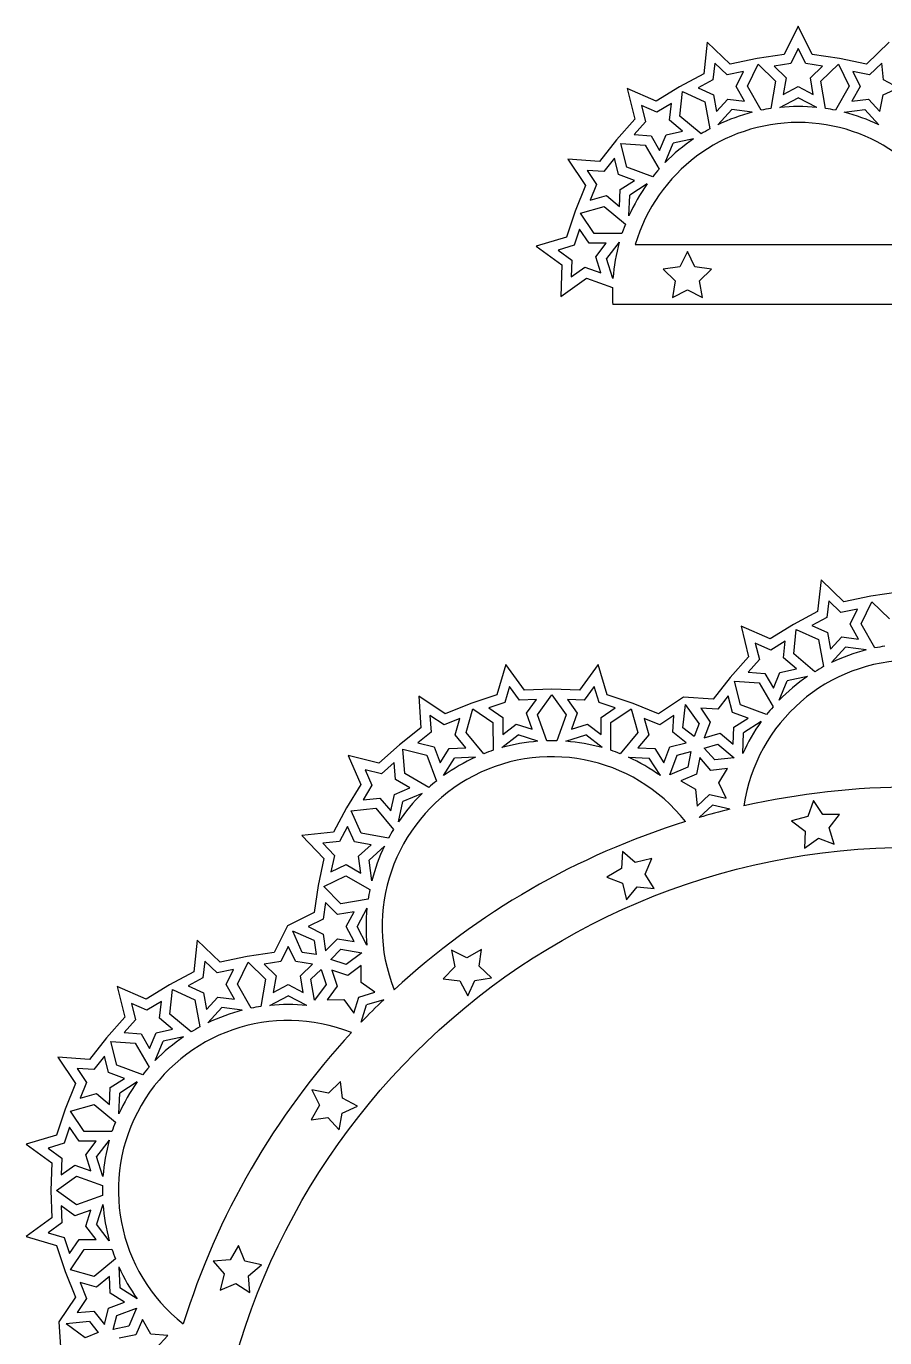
# Model space of a CAD drawing. Extents: x 129 to 581, y 103 to 417.
# Drawn here: x 142.1 to 249.6, y 252.9 to 417.1 of the extents above; entities that cross this region are included whole.
import ezdxf

# ---------------------------------------------------------------- set-up
doc = ezdxf.new("R2010")
doc.units = 0
doc.layers.get('0').update_dxf_attribs({"linetype": 'CONTINUOUS'})

msp = doc.modelspace()

# ---------------------------------------------------------------- linework, layer by layer
for p, q in [((238.725355, 417.074824), (236.972481, 413.523112)), ((240.47823, 413.523112), (238.725355, 417.074824)), ((227.332795, 415.066008), (226.900389, 411.128973)), ((230.194715, 412.328009), (227.332795, 415.066008)), ((238.725355, 414.298223), (237.788504, 412.399954)), ((239.662207, 412.399954), (238.725355, 414.298223)), ((250.117916, 415.066008), (247.255996, 412.328009)), ((228.282448, 412.456857), (228.051342, 410.352645)), ((229.812048, 410.99349), (228.282448, 412.456857)), ((233.565526, 413.028053), (230.194715, 412.328009)), ((232.353069, 409.565442), (233.687773, 412.334755)), ((236.972481, 413.523112), (233.565526, 413.028053)), ((233.687773, 412.334755), (235.889145, 410.188947)), ((237.788504, 412.399954), (235.693639, 412.095552)), ((235.693639, 412.095552), (237.209497, 410.617956)), ((241.757072, 412.095552), (239.662207, 412.399954)), ((240.241214, 410.617956), (241.757072, 412.095552)), ((243.885185, 413.028053), (240.47823, 413.523112)), ((241.561566, 410.188947), (243.762938, 412.334755)), ((243.762938, 412.334755), (245.097642, 409.565442)), ((247.255996, 412.328009), (243.885185, 413.028053)), ((249.168263, 412.456857), (247.638663, 410.99349)), ((249.399369, 410.352645), (249.168263, 412.456857)), ((226.900389, 411.128973), (223.868219, 409.498522)), ((228.051342, 410.352645), (226.186925, 409.350115)), ((231.884688, 411.423932), (229.812048, 410.99349)), ((230.965615, 409.516991), (231.884688, 411.423932)), ((237.209497, 410.617956), (236.851652, 408.531556)), ((240.599059, 408.531556), (240.241214, 410.617956)), ((247.638663, 410.99349), (245.566023, 411.423932)), ((245.566023, 411.423932), (246.485096, 409.516991)), ((251.263786, 409.350115), (249.399369, 410.352645)), ((217.314346, 409.281853), (218.254562, 405.434359)), ((220.940121, 407.687811), (217.314346, 409.281853)), ((223.868219, 409.498522), (220.940121, 407.687811)), ((223.913165, 405.830047), (224.220215, 408.888846)), ((224.220215, 408.888846), (227.022738, 407.62536)), ((226.186925, 409.350115), (228.116733, 408.480083)), ((232.01547, 407.678807), (230.965615, 409.516991)), ((234.069333, 406.560449), (232.353069, 409.565442)), ((235.889145, 410.188947), (235.304153, 406.778181)), ((236.851652, 408.531556), (238.725355, 409.51662)), ((238.725355, 409.51662), (240.599059, 408.531556)), ((242.146558, 406.778181), (241.561566, 410.188947)), ((245.097642, 409.565442), (243.381378, 406.560449)), ((246.485096, 409.516991), (245.43524, 407.678807)), ((249.333978, 408.480083), (251.263786, 409.350115)), ((219.09911, 407.154854), (219.601624, 405.098499)), ((221.036964, 406.302892), (219.09911, 407.154854)), ((222.837389, 407.41626), (221.036964, 406.302892)), ((222.625955, 405.309981), (222.837389, 407.41626)), ((227.022738, 407.62536), (227.639576, 404.220208)), ((228.116733, 408.480083), (228.494059, 406.397118)), ((228.494059, 406.397118), (229.917853, 407.96362)), ((229.917853, 407.96362), (232.01547, 407.678807)), ((236.420645, 406.916662), (238.725355, 408.12832)), ((241.030065, 406.916662), (238.725355, 408.12832)), ((245.43524, 407.678807), (247.532858, 407.96362)), ((247.532858, 407.96362), (248.956652, 406.397118)), ((248.956652, 406.397118), (249.333978, 408.480083)), ((218.254562, 405.434359), (215.962901, 402.865173)), ((226.553693, 403.593274), (223.913165, 405.830047)), ((228.641372, 404.732202), (230.39268, 406.659045)), ((232.97281, 406.308716), (230.39268, 406.659045)), ((244.477901, 406.308716), (247.058031, 406.659045)), ((248.809339, 404.732202), (247.058031, 406.659045)), ((219.601624, 405.098499), (218.19253, 403.518761)), ((222.172665, 403.491934), (224.241193, 403.941724)), ((224.241193, 403.941724), (222.625955, 405.309981)), ((215.962901, 402.865173), (213.830689, 400.162193)), ((216.502191, 402.412655), (219.567839, 402.183886)), ((217.259829, 399.433307), (216.502191, 402.412655)), ((218.19253, 403.518761), (220.303526, 403.361231)), ((219.567839, 402.183886), (221.312107, 399.195061)), ((220.303526, 403.361231), (221.370512, 401.532937)), ((221.370512, 401.532937), (222.172665, 403.491934)), ((222.078376, 400.018811), (223.065047, 402.428434)), ((225.609396, 402.98169), (223.065047, 402.428434)), ((215.706414, 400.555923), (214.395362, 398.893917)), ((216.228121, 398.504352), (215.706414, 400.555923)), ((213.830689, 400.162193), (209.87838, 400.420015)), ((209.87838, 400.420015), (212.077815, 397.126125)), ((214.395362, 398.893917), (212.282986, 399.031715)), ((212.282986, 399.031715), (213.45851, 397.271242)), ((220.506136, 398.234541), (217.259829, 399.433307)), ((213.45851, 397.271242), (212.674697, 395.304836)), ((218.213919, 397.771056), (216.228121, 398.504352)), ((216.423976, 396.640913), (218.213919, 397.771056)), ((219.827961, 397.336871), (217.626279, 395.946763)), ((212.077815, 397.126125), (210.803072, 393.928086)), ((212.674697, 395.304836), (214.712263, 395.878809)), ((214.712263, 395.878809), (216.340215, 394.525706)), ((216.340215, 394.525706), (216.423976, 396.640913)), ((217.523251, 393.344997), (217.626279, 395.946763)), ((210.803072, 393.928086), (209.723922, 390.658856)), ((211.464609, 393.687306), (214.423619, 394.520847)), ((214.423619, 394.520847), (217.084933, 392.308845)), ((213.195552, 391.146762), (211.464609, 393.687306)), ((217.084933, 392.308845), (216.656085, 391.130593)), ((209.723922, 390.658856), (205.921785, 389.54936)), ((211.351862, 391.670377), (210.688316, 389.660197)), ((212.543785, 389.920966), (211.351862, 391.670377)), ((216.656085, 391.130593), (213.195552, 391.146762)), ((205.921785, 389.54936), (209.115155, 387.206368)), ((210.688316, 389.660197), (208.656203, 389.067209)), ((208.656203, 389.067209), (210.362951, 387.814959)), ((214.660627, 389.911075), (212.543785, 389.920966)), ((213.365163, 388.236892), (214.660627, 389.911075)), ((216.32583, 390.05511), (214.732371, 387.995816)), ((218.325084, 389.770786), (259.125627, 389.770786)), ((210.362951, 387.814959), (210.298958, 385.699061)), ((214.009896, 386.220599), (213.365163, 388.236892)), ((215.525413, 385.515718), (214.732371, 387.995816)), ((224.843573, 388.879533), (223.906721, 386.981264)), ((225.780425, 386.981264), (224.843573, 388.879533)), ((209.115155, 387.206368), (208.995423, 383.247468)), ((210.298958, 385.699061), (212.017333, 386.935308)), ((212.017333, 386.935308), (214.009896, 386.220599)), ((223.906721, 386.981264), (221.811856, 386.676862)), ((221.811856, 386.676862), (223.327715, 385.199265)), ((227.875289, 386.676862), (225.780425, 386.981264)), ((226.359431, 385.199265), (227.875289, 386.676862)), ((208.995423, 383.247468), (212.210547, 385.560519)), ((212.210547, 385.560519), (215.467914, 384.39214)), ((223.327715, 385.199265), (222.969869, 383.112866)), ((222.969869, 383.112866), (224.843573, 384.09793)), ((224.843573, 384.09793), (226.717277, 383.112866)), ((226.717277, 383.112866), (226.359431, 385.199265)), ((539.578854, 382.270786), (215.50751, 382.270786)), ((241.584454, 347.776582), (241.152048, 343.839547)), ((244.446374, 345.038583), (241.584454, 347.776582)), ((242.534107, 345.167431), (242.303001, 343.063219)), ((244.063706, 343.704064), (242.534107, 345.167431)), ((247.817185, 345.738627), (244.446374, 345.038583)), ((246.604728, 342.276016), (247.939432, 345.045329)), ((251.22414, 346.233686), (247.817185, 345.738627)), ((247.939432, 345.045329), (250.140804, 342.899522)), ((241.152048, 343.839547), (238.119877, 342.209096)), ((242.303001, 343.063219), (240.438584, 342.060689)), ((246.136347, 344.134506), (244.063706, 343.704064)), ((245.217274, 342.227565), (246.136347, 344.134506)), ((231.566005, 341.992427), (232.506221, 338.144933)), ((235.19178, 340.398385), (231.566005, 341.992427)), ((238.119877, 342.209096), (235.19178, 340.398385)), ((238.164824, 338.540621), (238.471874, 341.59942)), ((238.471874, 341.59942), (241.274397, 340.335934)), ((240.438584, 342.060689), (242.368392, 341.190657)), ((246.267129, 340.389381), (245.217274, 342.227565)), ((248.320992, 339.271023), (246.604728, 342.276016)), ((233.350769, 339.865428), (233.853283, 337.809073)), ((235.288623, 339.013466), (233.350769, 339.865428)), ((237.089048, 340.126834), (235.288623, 339.013466)), ((236.877614, 338.020555), (237.089048, 340.126834)), ((241.274397, 340.335934), (241.891235, 336.930782)), ((242.368392, 341.190657), (242.745718, 339.107692)), ((242.745718, 339.107692), (244.169512, 340.674194)), ((244.169512, 340.674194), (246.267129, 340.389381)), ((232.506221, 338.144933), (230.21456, 335.575747)), ((240.805352, 336.303848), (238.164824, 338.540621)), ((242.893031, 337.442776), (244.644338, 339.369619)), ((247.224469, 339.01929), (244.644338, 339.369619)), ((202.104951, 337.198081), (200.995455, 333.395945)), ((204.447944, 334.004712), (202.104951, 337.198081)), ((213.67326, 337.198081), (211.330268, 334.004712)), ((214.782756, 333.395945), (213.67326, 337.198081)), ((233.853283, 337.809073), (232.444189, 336.229335)), ((236.424324, 336.202508), (238.492852, 336.652298)), ((238.492852, 336.652298), (236.877614, 338.020555)), ((230.21456, 335.575747), (228.082348, 332.872767)), ((231.511488, 332.143881), (230.75385, 335.123229)), ((230.75385, 335.123229), (233.819498, 334.89446)), ((232.444189, 336.229335), (234.555185, 336.071805)), ((233.819498, 334.89446), (235.563766, 331.905635)), ((234.555185, 336.071805), (235.622171, 334.243511)), ((235.622171, 334.243511), (236.424324, 336.202508)), ((236.330034, 332.729385), (237.316706, 335.139008)), ((239.861055, 335.692264), (237.316706, 335.139008)), ((194.528186, 331.042051), (191.234297, 333.241486)), ((191.234297, 333.241486), (191.492119, 329.289177)), ((200.995455, 333.395945), (197.726226, 332.316795)), ((202.587103, 334.463664), (201.994115, 332.431551)), ((203.839353, 332.756916), (202.587103, 334.463664)), ((207.889106, 334.108785), (204.447944, 334.004712)), ((206.093793, 330.90932), (207.889106, 333.404792)), ((211.330268, 334.004712), (207.889106, 334.108785)), ((207.889106, 333.404792), (209.684419, 330.90932)), ((213.191109, 334.463664), (211.938859, 332.756916)), ((213.784097, 332.431551), (213.191109, 334.463664)), ((218.051986, 332.316795), (214.782756, 333.395945)), ((229.958073, 333.266497), (228.647021, 331.604491)), ((230.47978, 331.214927), (229.958073, 333.266497)), ((197.726226, 332.316795), (194.528186, 331.042051)), ((197.133465, 328.696248), (197.967005, 331.655258)), ((197.967005, 331.655258), (200.50755, 329.924314)), ((201.994115, 332.431551), (199.983935, 331.768004)), ((199.983935, 331.768004), (201.733346, 330.576082)), ((205.955251, 332.820908), (203.839353, 332.756916)), ((204.719004, 331.102534), (205.955251, 332.820908)), ((209.822961, 332.820908), (211.059208, 331.102534)), ((211.938859, 332.756916), (209.822961, 332.820908)), ((215.794277, 331.768004), (213.784097, 332.431551)), ((214.044866, 330.576082), (215.794277, 331.768004)), ((215.270662, 329.924314), (217.811206, 331.655258)), ((217.811206, 331.655258), (218.644747, 328.696248)), ((221.250026, 331.042051), (218.051986, 332.316795)), ((224.35578, 333.115863), (221.250026, 331.042051)), ((224.286093, 329.289177), (224.600767, 332.201559)), ((228.082348, 332.872767), (224.35578, 333.115863)), ((226.329474, 329.836699), (224.600767, 332.201559)), ((226.534645, 331.742289), (227.710169, 329.981816)), ((228.647021, 331.604491), (226.534645, 331.742289)), ((234.757795, 330.945115), (231.511488, 332.143881)), ((194.383069, 329.661357), (192.622597, 330.83688)), ((192.622597, 330.83688), (192.760394, 328.724505)), ((196.349476, 330.445169), (194.383069, 329.661357)), ((195.775503, 328.407604), (196.349476, 330.445169)), ((200.50755, 329.924314), (200.523718, 326.463782)), ((201.733346, 330.576082), (201.743236, 328.45924)), ((205.433712, 329.10997), (204.719004, 331.102534)), ((207.262171, 327.651953), (206.093793, 330.90932)), ((209.684419, 330.90932), (208.51604, 327.651953)), ((211.059208, 331.102534), (210.344499, 329.10997)), ((214.034976, 328.45924), (214.044866, 330.576082)), ((215.254494, 326.463782), (215.270662, 329.924314)), ((219.428736, 330.445169), (220.002709, 328.407604)), ((221.395143, 329.661357), (219.428736, 330.445169)), ((223.155615, 330.83688), (221.395143, 329.661357)), ((223.017818, 328.724505), (223.155615, 330.83688)), ((227.710169, 329.981816), (226.926356, 328.01541)), ((232.465578, 330.48163), (230.47978, 331.214927)), ((230.675635, 329.351487), (232.465578, 330.48163)), ((234.07962, 330.047446), (231.877938, 328.657337)), ((191.492119, 329.289177), (188.789139, 327.156965)), ((192.760394, 328.724505), (191.098389, 327.413453)), ((197.128606, 326.779651), (195.775503, 328.407604)), ((199.345467, 326.034933), (197.133465, 328.696248)), ((201.599201, 326.794036), (203.658495, 328.387495)), ((201.743236, 328.45924), (203.41742, 329.754704)), ((203.41742, 329.754704), (205.433712, 329.10997)), ((206.138594, 327.594454), (203.658495, 328.387495)), ((209.639618, 327.594454), (212.119716, 328.387495)), ((210.344499, 329.10997), (212.360792, 329.754704)), ((214.17901, 326.794036), (212.119716, 328.387495)), ((212.360792, 329.754704), (214.034976, 328.45924)), ((218.644747, 328.696248), (216.432745, 326.034933)), ((220.002709, 328.407604), (218.649606, 326.779651)), ((224.679823, 327.413453), (223.017818, 328.724505)), ((225.67463, 328.193847), (224.286093, 329.289177)), ((226.329474, 329.836699), (225.67463, 328.193847)), ((226.926356, 328.01541), (228.963921, 328.589383)), ((228.963921, 328.589383), (230.591874, 327.23628)), ((230.591874, 327.23628), (230.675635, 329.351487)), ((231.77491, 326.055571), (231.877938, 328.657337)), ((188.789139, 327.156965), (186.219953, 324.865304)), ((189.241657, 326.617675), (192.221005, 325.860038)), ((189.470426, 323.552028), (189.241657, 326.617675)), ((191.098389, 327.413453), (193.149959, 326.891746)), ((193.149959, 326.891746), (193.883256, 324.905948)), ((193.883256, 324.905948), (195.013399, 326.69589)), ((195.013399, 326.69589), (197.128606, 326.779651)), ((218.649606, 326.779651), (220.764813, 326.69589)), ((220.764813, 326.69589), (221.894956, 324.905948)), ((221.894956, 324.905948), (222.628253, 326.891746)), ((222.628253, 326.891746), (224.679823, 327.413453)), ((226.96323, 326.749144), (228.675278, 327.231421)), ((228.277867, 325.251021), (226.96323, 326.749144)), ((228.675278, 327.231421), (230.712214, 325.538383)), ((182.372458, 325.805521), (183.966501, 322.179745)), ((186.219953, 324.865304), (182.372458, 325.805521)), ((192.221005, 325.860038), (193.41977, 322.613731)), ((194.31744, 323.291906), (195.707549, 325.493587)), ((198.309315, 325.596616), (195.707549, 325.493587)), ((217.468897, 325.596616), (220.070663, 325.493587)), ((221.460772, 323.291906), (220.070663, 325.493587)), ((222.639687, 323.375356), (223.557207, 325.860038)), ((223.557207, 325.860038), (225.281022, 326.298398)), ((225.281022, 326.298398), (224.891574, 324.343667)), ((226.384107, 325.546044), (225.970486, 323.469981)), ((227.780345, 323.954931), (226.384107, 325.546044)), ((230.712214, 325.538383), (228.277867, 325.251021)), ((184.499457, 324.020756), (185.351419, 322.082902)), ((186.555813, 323.518243), (184.499457, 324.020756)), ((188.135551, 324.927336), (186.555813, 323.518243)), ((188.293081, 322.816341), (188.135551, 324.927336)), ((192.459251, 321.807759), (189.470426, 323.552028)), ((224.891574, 324.343667), (222.639687, 323.375356)), ((225.970486, 323.469981), (224.025787, 322.633761)), ((229.882614, 324.203093), (227.780345, 323.954931)), ((228.800837, 322.383511), (229.882614, 324.203093)), ((183.966501, 322.179745), (182.15579, 319.251648)), ((185.351419, 322.082902), (184.238051, 320.282477)), ((188.162378, 320.947201), (190.121374, 321.749355)), ((190.121374, 321.749355), (188.293081, 322.816341)), ((224.025787, 322.633761), (225.872424, 321.598845)), ((229.686489, 320.460821), (228.800837, 322.383511)), ((184.238051, 320.282477), (186.344331, 320.493911)), ((186.344331, 320.493911), (187.712587, 318.878674)), ((187.712587, 318.878674), (188.162378, 320.947201)), ((188.672622, 317.51047), (189.225877, 320.054819)), ((191.6355, 321.041491), (189.225877, 320.054819)), ((225.872424, 321.598845), (226.066772, 319.49092)), ((226.066772, 319.49092), (227.621677, 320.92737)), ((227.621677, 320.92737), (229.686489, 320.460821)), ((240.615115, 320.197913), (239.934052, 318.1936)), ((241.791726, 318.438167), (240.615115, 320.197913)), ((182.15579, 319.251648), (180.525339, 316.219478)), ((182.765466, 318.899651), (185.824265, 319.206702)), ((184.028952, 316.097129), (182.765466, 318.899651)), ((185.824265, 319.206702), (188.061038, 316.566173)), ((226.330401, 318.061527), (227.980996, 319.586375)), ((230.172876, 319.091115), (227.980996, 319.586375)), ((243.908401, 318.409804), (241.791726, 318.438167)), ((242.598376, 316.74699), (243.908401, 318.409804)), ((182.304196, 316.932942), (181.301666, 315.068525)), ((183.174229, 315.003133), (182.304196, 316.932942)), ((239.934052, 318.1936), (237.896841, 317.618368)), ((237.896841, 317.618368), (239.592596, 316.351271)), ((180.525339, 316.219478), (176.588304, 315.787071)), ((176.588304, 315.787071), (179.326302, 312.925152)), ((187.434103, 315.480291), (184.028952, 316.097129)), ((239.592596, 316.351271), (239.510142, 314.236013)), ((239.510142, 314.236013), (241.239239, 315.457217)), ((241.239239, 315.457217), (243.22549, 314.725147)), ((243.22549, 314.725147), (242.598376, 316.74699)), ((181.301666, 315.068525), (179.197454, 314.837418)), ((179.197454, 314.837418), (180.660822, 313.307819)), ((185.257194, 314.625807), (183.174229, 315.003133)), ((183.690692, 313.202014), (185.257194, 314.625807)), ((186.92211, 314.478495), (184.995267, 312.727187)), ((216.733758, 313.798923), (216.594656, 311.686633)), ((218.325733, 312.403668), (216.733758, 313.798923)), ((179.326302, 312.925152), (178.626259, 309.554341)), ((180.660822, 313.307819), (180.23038, 311.235179)), ((180.23038, 311.235179), (182.137321, 312.154252)), ((182.137321, 312.154252), (183.975505, 311.104396)), ((183.975505, 311.104396), (183.690692, 313.202014)), ((185.345595, 310.147057), (184.995267, 312.727187)), ((220.377625, 312.924108), (218.325733, 312.403668)), ((219.542606, 310.978893), (220.377625, 312.924108)), ((179.319556, 309.432093), (182.08887, 310.766797)), ((182.08887, 310.766797), (185.093863, 309.050533)), ((216.594656, 311.686633), (214.775743, 310.603732)), ((214.775743, 310.603732), (216.741666, 309.818705)), ((220.671643, 309.188252), (219.542606, 310.978893)), ((178.626259, 309.554341), (178.131199, 306.147385)), ((181.465364, 307.230721), (179.319556, 309.432093)), ((216.741666, 309.818705), (217.20949, 307.754181)), ((217.20949, 307.754181), (218.563599, 309.381297)), ((218.563599, 309.381297), (220.671643, 309.188252)), ((179.558759, 307.426228), (179.254357, 305.331363)), ((181.036356, 305.910369), (179.558759, 307.426228)), ((184.876131, 307.815713), (181.465364, 307.230721)), ((178.131199, 306.147385), (174.782348, 304.494629)), ((179.254357, 305.331363), (177.356088, 304.394511)), ((183.122756, 306.268215), (181.036356, 305.910369)), ((182.137691, 304.394511), (183.122756, 306.268215)), ((184.737649, 306.699221), (183.525991, 304.394511)), ((174.782348, 304.494629), (173.129592, 301.145778)), ((176.63534, 301.145778), (175.451665, 303.825312)), ((178.131199, 302.641637), (175.451665, 303.825312)), ((177.356088, 304.394511), (179.254357, 303.457659)), ((183.122756, 302.520807), (182.137691, 304.394511)), ((184.737649, 302.089801), (183.525991, 304.394511)), ((163.489906, 302.688673), (163.057499, 298.751638)), ((166.351825, 299.950675), (163.489906, 302.688673)), ((178.131199, 302.641637), (178.385514, 300.891463)), ((179.254357, 303.457659), (179.558759, 301.362795)), ((179.558759, 301.362795), (181.036356, 302.878653)), ((181.036356, 302.878653), (183.122756, 302.520807)), ((169.722637, 300.650718), (166.351825, 299.950675)), ((173.129592, 301.145778), (169.722637, 300.650718)), ((174.882466, 301.920889), (173.945614, 300.02262)), ((175.819318, 300.02262), (174.882466, 301.920889)), ((178.385514, 300.891463), (176.63534, 301.145778)), ((178.360488, 300.916489), (178.368117, 300.893991)), ((180.223825, 300.284613), (181.465364, 301.558301)), ((181.465364, 301.558301), (184.075922, 301.110555)), ((184.075922, 301.110555), (182.111396, 299.644519)), ((195.32232, 301.437023), (195.734659, 299.360705)), ((197.221168, 300.501344), (195.32232, 301.437023)), ((199.068444, 301.535119), (197.221168, 300.501344)), ((198.765336, 299.440066), (199.068444, 301.535119)), ((163.057499, 298.751638), (160.025329, 297.121187)), ((164.439559, 300.079523), (164.208452, 297.975311)), ((165.969158, 298.616155), (164.439559, 300.079523)), ((168.041798, 299.046597), (165.969158, 298.616155)), ((167.122725, 297.139656), (168.041798, 299.046597)), ((168.51018, 297.188107), (169.844884, 299.957421)), ((169.844884, 299.957421), (172.046256, 297.811613)), ((173.945614, 300.02262), (171.85075, 299.718218)), ((171.85075, 299.718218), (173.366608, 298.240621)), ((177.914183, 299.718218), (175.819318, 300.02262)), ((176.398324, 298.240621), (177.914183, 299.718218)), ((177.718676, 297.811613), (178.992364, 299.053152)), ((178.992364, 299.053152), (179.632458, 297.165581)), ((182.111396, 299.644519), (180.223825, 300.284613)), ((180.323841, 298.953136), (181.003665, 296.948403)), ((182.328574, 298.273312), (180.323841, 298.953136)), ((184.025112, 299.53936), (182.328574, 298.273312)), ((183.998056, 297.422668), (184.025112, 299.53936)), ((195.734659, 299.360705), (194.257999, 297.843935)), ((200.319354, 298.002657), (198.765336, 299.440066)), ((160.025329, 297.121187), (157.097232, 295.310476)), ((164.208452, 297.975311), (162.344035, 296.972781)), ((168.172581, 295.301472), (167.122725, 297.139656)), ((170.226444, 294.183114), (168.51018, 297.188107)), ((172.046256, 297.811613), (171.461264, 294.400846)), ((173.366608, 298.240621), (173.008762, 296.154221)), ((173.008762, 296.154221), (174.882466, 297.139286)), ((174.882466, 297.139286), (176.75617, 296.154221)), ((176.75617, 296.154221), (176.398324, 298.240621)), ((178.166422, 295.201055), (177.718676, 297.811613)), ((179.632458, 297.165581), (178.166422, 295.201055)), ((185.726399, 296.200395), (183.998056, 297.422668)), ((194.257999, 297.843935), (196.360114, 297.594474)), ((196.360114, 297.594474), (197.346336, 295.721379)), ((197.346336, 295.721379), (198.233176, 297.643522)), ((198.233176, 297.643522), (200.319354, 298.002657)), ((153.471456, 296.904519), (154.411673, 293.057024)), ((157.097232, 295.310476), (153.471456, 296.904519)), ((160.070275, 293.452713), (160.377326, 296.511511)), ((160.377326, 296.511511), (163.179848, 295.248025)), ((162.344035, 296.972781), (164.273844, 296.102748)), ((164.273844, 296.102748), (164.65117, 294.019783)), ((164.65117, 294.019783), (166.074963, 295.586286)), ((166.074963, 295.586286), (168.172581, 295.301472)), ((172.577756, 294.539328), (174.882466, 295.750986)), ((177.187176, 294.539328), (174.882466, 295.750986)), ((181.003665, 296.948403), (179.737617, 295.251866)), ((183.076582, 293.550578), (183.704945, 295.572032)), ((183.704945, 295.572032), (185.726399, 296.200395)), ((155.256221, 294.77752), (155.758734, 292.721164)), ((157.194075, 293.925558), (155.256221, 294.77752)), ((158.9945, 295.038926), (157.194075, 293.925558)), ((158.783066, 292.932646), (158.9945, 295.038926)), ((163.179848, 295.248025), (163.796686, 291.842874)), ((164.798482, 292.354867), (166.54979, 294.28171)), ((169.12992, 293.931382), (166.54979, 294.28171)), ((179.737617, 295.251866), (181.854309, 295.278921)), ((181.854309, 295.278921), (183.076582, 293.550578)), ((184.019589, 292.444502), (184.686621, 294.590356)), ((186.832475, 295.257388), (184.686621, 294.590356)), ((154.411673, 293.057024), (152.120012, 290.487838)), ((155.758734, 292.721164), (154.349641, 291.141426)), ((160.398303, 291.56439), (158.783066, 292.932646)), ((162.710804, 291.215939), (160.070275, 293.452713)), ((154.349641, 291.141426), (156.460636, 290.983896)), ((156.460636, 290.983896), (157.527623, 289.155603)), ((157.527623, 289.155603), (158.329776, 291.114599)), ((158.329776, 291.114599), (160.398303, 291.56439)), ((161.766507, 290.604355), (159.222158, 290.0511)), ((152.120012, 290.487838), (149.9878, 287.784858)), ((153.416939, 287.055972), (152.659302, 290.03532)), ((152.659302, 290.03532), (155.724949, 289.806551)), ((155.724949, 289.806551), (157.469218, 286.817726)), ((158.235486, 287.641477), (159.222158, 290.0511)), ((149.9878, 287.784858), (146.035491, 288.04268)), ((146.035491, 288.04268), (148.234926, 284.748791)), ((151.863524, 288.178588), (150.552472, 286.516583)), ((152.385231, 286.127018), (151.863524, 288.178588)), ((150.552472, 286.516583), (148.440097, 286.65438)), ((148.440097, 286.65438), (149.615621, 284.893908)), ((154.371029, 285.393721), (152.385231, 286.127018)), ((156.663246, 285.857207), (153.416939, 287.055972)), ((148.234926, 284.748791), (146.960182, 281.550751)), ((149.615621, 284.893908), (148.831808, 282.927501)), ((152.497326, 282.148371), (152.581087, 284.263579)), ((152.581087, 284.263579), (154.371029, 285.393721)), ((155.985071, 284.959537), (153.78339, 283.569428)), ((177.839954, 283.954657), (178.775633, 282.055809)), ((179.916272, 283.542318), (177.839954, 283.954657)), ((181.433043, 285.018978), (179.916272, 283.542318)), ((181.682503, 282.916863), (181.433043, 285.018978)), ((148.831808, 282.927501), (150.869373, 283.501475)), ((150.869373, 283.501475), (152.497326, 282.148371)), ((153.680361, 280.967662), (153.78339, 283.569428)), ((183.555598, 281.930641), (181.682503, 282.916863)), ((146.960182, 281.550751), (145.881032, 278.281522)), ((147.621719, 281.309972), (150.580729, 282.143512)), ((149.352663, 278.769428), (147.621719, 281.309972)), ((150.580729, 282.143512), (153.242044, 279.93151)), ((178.775633, 282.055809), (177.741858, 280.208533)), ((181.27432, 278.957623), (181.633455, 281.043801)), ((181.633455, 281.043801), (183.555598, 281.930641)), ((147.508973, 279.293042), (146.845426, 277.282862)), ((148.700896, 277.543631), (147.508973, 279.293042)), ((177.741858, 280.208533), (179.836911, 280.511641)), ((179.836911, 280.511641), (181.27432, 278.957623)), ((145.881032, 278.281522), (142.078896, 277.172026)), ((150.817738, 277.533741), (148.700896, 277.543631)), ((152.813195, 278.753259), (149.352663, 278.769428)), ((149.522273, 275.859557), (150.817738, 277.533741)), ((152.482941, 277.677776), (150.889482, 275.618482)), ((142.078896, 277.172026), (145.272265, 274.829033)), ((146.845426, 277.282862), (144.813313, 276.689874)), ((144.813313, 276.689874), (146.520061, 275.437624)), ((150.167007, 273.843265), (149.522273, 275.859557)), ((145.272265, 274.829033), (145.168192, 271.387871)), ((146.520061, 275.437624), (146.456069, 273.321726)), ((146.456069, 273.321726), (148.174443, 274.557973)), ((148.174443, 274.557973), (150.167007, 273.843265)), ((151.682523, 273.138383), (150.889482, 275.618482)), ((145.872185, 271.387871), (148.367658, 273.183184)), ((148.367658, 273.183184), (151.625024, 272.014806)), ((145.168192, 271.387871), (145.272265, 267.946709)), ((148.367658, 269.592558), (145.872185, 271.387871)), ((148.174443, 268.217769), (146.456069, 269.454016)), ((146.456069, 269.454016), (146.520061, 267.338118)), ((151.625024, 270.760937), (148.367658, 269.592558)), ((151.682523, 269.637359), (150.889482, 267.157261)), ((145.272265, 267.946709), (142.078896, 265.603717)), ((150.167007, 268.932478), (148.174443, 268.217769)), ((149.522273, 266.916185), (150.167007, 268.932478)), ((146.520061, 267.338118), (144.813313, 266.085868)), ((144.813313, 266.085868), (146.845426, 265.49288)), ((150.817738, 265.242002), (149.522273, 266.916185)), ((152.482941, 265.097967), (150.889482, 267.157261)), ((142.078896, 265.603717), (145.881032, 264.494221)), ((145.881032, 264.494221), (146.960182, 261.224991)), ((146.845426, 265.49288), (147.508973, 263.4827)), ((147.508973, 263.4827), (148.700896, 265.232111)), ((148.700896, 265.232111), (150.817738, 265.242002)), ((168.673245, 264.501234), (167.590344, 262.682321)), ((169.458272, 262.535312), (168.673245, 264.501234)), ((147.621719, 261.465771), (149.352663, 264.006315)), ((149.352663, 264.006315), (152.813195, 264.022483)), ((153.242044, 262.844232), (150.580729, 260.63223)), ((167.590344, 262.682321), (165.478054, 262.543219)), ((146.960182, 261.224991), (148.234926, 258.026951)), ((150.580729, 260.63223), (147.621719, 261.465771)), ((153.680361, 261.80808), (153.78339, 259.206314)), ((165.478054, 262.543219), (166.873309, 260.951244)), ((171.522796, 262.067487), (169.458272, 262.535312)), ((169.89568, 260.713378), (171.522796, 262.067487)), ((150.869373, 259.274268), (148.831808, 259.848241)), ((148.831808, 259.848241), (149.615621, 257.881835)), ((152.497326, 260.627371), (150.869373, 259.274268)), ((152.581087, 258.512164), (152.497326, 260.627371)), ((166.873309, 260.951244), (166.352869, 258.899352)), ((166.352869, 258.899352), (168.298084, 259.734371)), ((168.298084, 259.734371), (170.088725, 258.605334)), ((170.088725, 258.605334), (169.89568, 260.713378)), ((148.234926, 258.026951), (146.161114, 254.921197)), ((149.615621, 257.881835), (148.440097, 256.121362)), ((154.371029, 257.382021), (152.581087, 258.512164)), ((155.985071, 257.816205), (153.78339, 259.206314)), ((148.440097, 256.121362), (150.552472, 256.259159)), ((150.552472, 256.259159), (151.863524, 254.597154)), ((151.863524, 254.597154), (152.385231, 256.648724)), ((152.385231, 256.648724), (154.371029, 257.382021)), ((153.416939, 255.71977), (155.901621, 256.63729)), ((155.901621, 256.63729), (154.93331, 254.385403)), ((146.161114, 254.921197), (146.40421, 251.194629)), ((149.9878, 254.990884), (147.075418, 254.67621)), ((149.440278, 252.947503), (147.075418, 254.67621)), ((149.9878, 254.990884), (151.08313, 253.602347)), ((152.978579, 253.995955), (153.416939, 255.71977)), ((156.643216, 255.25119), (155.806996, 253.306491)), ((157.678132, 253.404553), (156.643216, 255.25119)), ((151.08313, 253.602347), (149.440278, 252.947503)), ((154.93331, 254.385403), (152.978579, 253.995955)), ((155.806996, 253.306491), (153.730933, 252.89287)), ((159.786057, 253.210205), (157.678132, 253.404553)), ((158.349607, 251.6553), (159.786057, 253.210205))]:
    msp.add_line(p, q)
msp.add_circle((252.977014, 226.299963), 88.043196)
for centre, radius, start, end in [((238.725355, 383.765206), 23.26589, 104.314979, 115.685021), ((238.725355, 383.765206), 23.26589, 98.455892, 101.544108), ((238.725355, 383.765206), 23.26589, 84.314979, 95.685021), ((238.725355, 383.765206), 23.26589, 78.455892, 81.544108), ((238.725355, 383.765206), 23.26589, 64.314979, 75.685021), ((238.725355, 383.765206), 21.26589, 16.403757, 163.596243), ((238.725355, 383.765206), 23.26589, 118.455892, 121.544108), ((238.725355, 383.765206), 23.26589, 124.314979, 135.685021), ((238.725355, 383.765206), 23.26589, 138.455892, 141.544108), ((238.725355, 383.765206), 23.26589, 144.314979, 155.685021), ((238.725355, 383.765206), 23.26589, 164.314979, 175.685021), ((238.725355, 383.765206), 23.26589, 178.455892, 183.682771), ((252.977014, 316.47578), 23.26589, 104.314979, 115.685021), ((252.977014, 316.47578), 23.26589, 98.455892, 101.544108), ((252.977014, 316.47578), 21.26589, 8.189139, 171.810861), ((252.977014, 316.47578), 23.26589, 118.455892, 121.544108), ((252.977014, 316.47578), 23.26589, 124.314979, 135.685021), ((252.977014, 316.47578), 23.26589, 138.455892, 141.544108), ((252.977014, 316.47578), 23.26589, 144.314979, 155.685021), ((207.889106, 304.394511), 23.26589, 94.314979, 105.685021), ((207.889106, 304.394511), 23.26589, 88.455892, 91.544108), ((207.889106, 304.394511), 23.26589, 74.314979, 85.685021), ((207.889106, 304.394511), 21.26589, 38.189139, 201.810861), ((207.889106, 304.394511), 23.26589, 114.314979, 125.685021), ((207.889106, 304.394511), 23.26589, 108.455892, 111.544108), ((207.889106, 304.394511), 23.26589, 68.455892, 71.544108), ((207.889106, 304.394511), 23.26589, 54.314979, 65.685021), ((207.889106, 304.394511), 23.26589, 128.455892, 131.544108), ((252.977014, 226.299963), 95.552219, 77.274026, 102.725974), ((207.889106, 304.394511), 23.26589, 134.314979, 145.685021), ((252.977014, 226.299963), 95.552219, 103.807247, 106.192753), ((252.977014, 226.299963), 95.552219, 107.274026, 132.725974), ((207.889106, 304.394511), 23.26589, 148.455892, 151.544108), ((207.889106, 304.394511), 23.26589, 154.314979, 165.685021), ((207.889106, 304.394511), 23.26589, 168.455892, 171.544108), ((207.889106, 304.394511), 23.26589, 174.314979, 185.685021), ((174.882466, 271.387871), 23.26589, 104.314979, 115.685021), ((174.882466, 271.387871), 23.26589, 98.455892, 101.544108), ((174.882466, 271.387871), 23.26589, 84.314979, 95.685021), ((252.977014, 226.299963), 95.552219, 133.807247, 136.192753), ((174.882466, 271.387871), 21.26589, 68.189139, 231.810861), ((174.882466, 271.387871), 23.26589, 124.314979, 135.685021), ((252.977014, 226.299963), 95.552219, 137.274026, 162.725974), ((174.882466, 271.387871), 23.26589, 118.455892, 121.544108), ((174.882466, 271.387871), 23.26589, 138.455892, 141.544108), ((174.882466, 271.387871), 23.26589, 144.314979, 155.685021), ((174.882466, 271.387871), 23.26589, 158.455892, 161.544108), ((174.882466, 271.387871), 23.26589, 164.314979, 175.685021), ((174.882466, 271.387871), 23.26589, 178.455892, 181.544108), ((174.882466, 271.387871), 23.26589, 184.314979, 195.685021), ((174.882466, 271.387871), 23.26589, 198.455892, 201.544108), ((174.882466, 271.387871), 23.26589, 204.314979, 215.685021)]:
    msp.add_arc(centre, radius, start, end)

doc.saveas('drawing.dxf')
